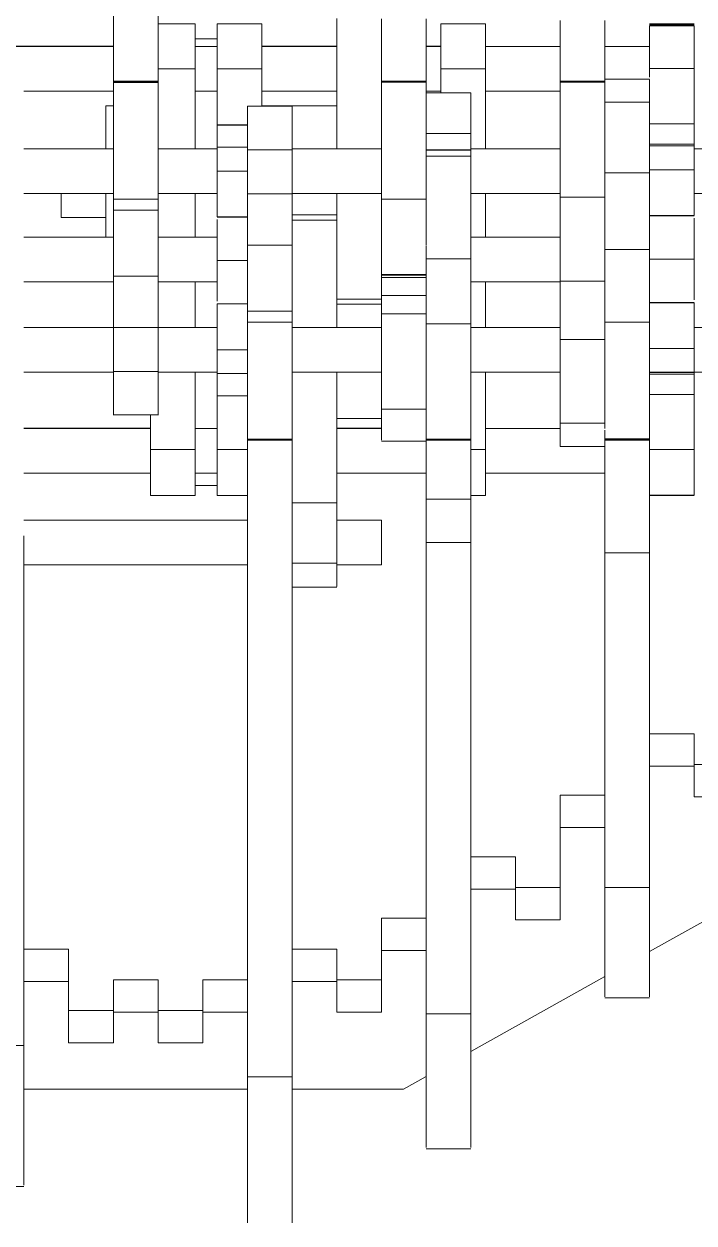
# Model space of a CAD drawing. Header units: inches. Extents: x 0 to 44.3, y 0 to 33.7.
# Drawn here: x 21.585 to 22.523, y 17.587 to 19.264 of the extents above; entities that cross this region are included whole.
import ezdxf

# ---------------------------------------------------------------- set-up
doc = ezdxf.new("R2010")
doc.units = ezdxf.units.IN
doc.header["$MEASUREMENT"] = 0

msp = doc.modelspace()

# ---------------------------------------------------------------- linework, layer by layer
at = {"color": 8, "linetype": 'Continuous', "lineweight": 15}
for p, q in [((21.8244, 19.2641), (21.7726, 19.2641)), ((21.8244, 19.2015), (21.7726, 19.2015)), ((21.8976, 19.0916), (21.8556, 19.0916)), ((21.8976, 19.0582), (21.8556, 19.0582)), ((21.8976, 18.9942), (21.8556, 18.9942)), ((21.8976, 18.9333), (21.8556, 18.9333)), ((21.8976, 18.8724), (21.8556, 18.8724)), ((21.8976, 18.8082), (21.8556, 18.8082)), ((21.8976, 18.7749), (21.8556, 18.7749)), ((21.8976, 18.6689), (21.8556, 18.6689)), ((22.2306, 18.6689), (22.2101, 18.6689))]:
    msp.add_line(p, q, dxfattribs=at)
at = {"color": 7, "linetype": 'Continuous', "lineweight": 15}
for p, q in [((21.9181, 19.2641), (21.8556, 19.2641)), ((22.0226, 19.2716), (22.0226, 19.0895)), ((22.2306, 19.2641), (22.1681, 19.2641)), ((22.5226, 19.2641), (22.4601, 19.2641)), ((22.5226, 19.264), (22.4601, 19.264)), ((22.5226, 19.2639), (22.4601, 19.2639)), ((22.5226, 19.2636), (22.4601, 19.2636)), ((22.5226, 19.263), (22.4601, 19.263)), ((22.5226, 19.2617), (22.4601, 19.2617)), ((21.8556, 19.2435), (21.8244, 19.2435)), ((21.8244, 19.2433), (21.8556, 19.2433)), ((21.7101, 19.2331), (21.5226, 19.2331)), ((21.7101, 19.2328), (21.5226, 19.2328)), ((21.8556, 19.2328), (21.8244, 19.2328)), ((22.0226, 19.2331), (21.9181, 19.2331)), ((22.0226, 19.2328), (21.9181, 19.2328)), ((22.1681, 19.2331), (22.1476, 19.2331)), ((22.1681, 19.2328), (22.1476, 19.2328)), ((22.3351, 19.2328), (22.2306, 19.2328)), ((22.4601, 19.2328), (22.3976, 19.2328)), ((21.8244, 19.2015), (21.8244, 19.0895)), ((21.9181, 19.2015), (21.8556, 19.2015)), ((21.8556, 19.2015), (21.8556, 19.1229)), ((21.9181, 19.2015), (21.9181, 19.149)), ((22.2306, 19.2015), (22.1681, 19.2015)), ((22.1681, 19.2015), (22.1681, 19.1679)), ((22.2306, 19.2015), (22.2306, 19.0895)), ((22.5226, 19.2016), (22.4601, 19.2016)), ((22.4601, 19.2016), (22.4601, 19.1898)), ((22.5226, 19.2016), (22.5226, 19.1244)), ((21.7101, 19.184), (21.7726, 19.184)), ((21.7101, 19.1834), (21.7726, 19.1834)), ((21.7101, 19.1824), (21.7101, 19.1834)), ((21.7101, 19.1824), (21.7726, 19.1824)), ((21.7726, 19.1824), (21.7726, 19.1834)), ((22.0851, 19.184), (22.1476, 19.184)), ((22.0851, 19.1834), (22.1476, 19.1834)), ((22.0851, 19.1825), (22.1476, 19.1825)), ((22.3351, 19.1841), (22.3976, 19.1841)), ((22.3351, 19.1835), (22.3976, 19.1835)), ((22.3351, 19.1826), (22.3976, 19.1826)), ((22.4601, 19.1869), (22.3976, 19.1869)), ((21.5851, 19.1703), (21.7101, 19.1703)), ((21.8244, 19.1703), (21.8556, 19.1703)), ((21.9181, 19.1703), (22.0226, 19.1703)), ((22.1476, 19.1703), (22.1681, 19.1703)), ((22.2101, 19.1679), (22.1476, 19.1679)), ((22.2306, 19.1703), (22.3351, 19.1703)), ((21.7101, 19.1496), (21.6994, 19.1496)), ((21.6994, 19.0895), (21.6994, 19.1496)), ((21.9601, 19.149), (21.8976, 19.149)), ((21.9181, 19.1497), (22.0226, 19.1497)), ((21.9181, 19.1495), (22.0226, 19.1495)), ((22.4601, 19.1547), (22.3976, 19.1547)), ((22.5226, 19.1244), (22.4601, 19.1244)), ((21.8976, 19.1229), (21.8556, 19.1229)), ((21.8976, 19.1227), (21.8556, 19.1227)), ((22.2101, 19.1109), (22.1476, 19.1109)), ((22.5226, 19.0961), (22.4601, 19.0961)), ((22.5226, 19.0935), (22.4601, 19.0935)), ((22.5226, 19.0934), (22.4601, 19.0934)), ((21.7101, 19.0895), (21.5851, 19.0895)), ((21.8556, 19.0895), (21.7726, 19.0895)), ((21.9601, 19.088), (21.8976, 19.088)), ((22.0851, 19.0895), (21.9601, 19.0895)), ((22.2101, 19.0881), (22.1476, 19.0881)), ((22.2101, 19.0874), (22.1476, 19.0874)), ((22.2101, 19.0794), (22.1476, 19.0794)), ((22.3351, 19.0895), (22.2101, 19.0895)), ((22.5851, 19.0895), (22.5226, 19.0895)), ((22.5226, 19.0601), (22.4601, 19.0601)), ((22.4601, 19.0557), (22.3976, 19.0557)), ((21.5851, 19.027), (21.7101, 19.027)), ((21.6369, 18.9934), (21.6369, 19.027)), ((21.6994, 18.9658), (21.6994, 19.027)), ((21.7726, 19.027), (21.8556, 19.027)), ((21.8244, 19.027), (21.8244, 18.9658)), ((21.9601, 19.0263), (21.8976, 19.0263)), ((21.9601, 19.027), (22.0851, 19.027)), ((22.0226, 19.027), (22.0226, 18.9343)), ((22.2101, 19.027), (22.3351, 19.027)), ((22.2306, 19.027), (22.2306, 18.9658)), ((22.5226, 19.027), (22.5851, 19.027)), ((21.7101, 19.0191), (21.7726, 19.0191)), ((21.7101, 19.0035), (21.7101, 19.0191)), ((21.7726, 19.0035), (21.7726, 19.0191)), ((22.0851, 19.0192), (22.1476, 19.0192)), ((22.3351, 19.0219), (22.3976, 19.0219)), ((21.6369, 18.9934), (21.6994, 18.9934)), ((21.7101, 19.0035), (21.7726, 19.0035)), ((21.8976, 18.994), (21.8556, 18.994)), ((22.0226, 18.9971), (21.9601, 18.9971)), ((22.0226, 18.9898), (21.9601, 18.9898)), ((22.5226, 18.996), (22.4601, 18.996)), ((22.5226, 18.9958), (22.4601, 18.9958)), ((21.7101, 18.9658), (21.5851, 18.9658)), ((21.8556, 18.9658), (21.7726, 18.9658)), ((22.3351, 18.9658), (22.2101, 18.9658)), ((21.9601, 18.9547), (21.8976, 18.9547)), ((22.4601, 18.9487), (22.3976, 18.9487)), ((22.4601, 18.9422), (22.4601, 18.935)), ((22.0226, 18.9343), (22.0226, 18.8395)), ((22.2101, 18.9357), (22.1476, 18.9357)), ((22.1476, 18.9357), (22.1476, 18.9159)), ((22.5226, 18.935), (22.4601, 18.935)), ((21.7101, 18.9111), (21.7726, 18.9111)), ((22.0851, 18.9136), (22.1476, 18.9136)), ((22.0851, 18.9128), (22.1476, 18.9128)), ((22.0851, 18.9094), (22.0851, 18.9128)), ((22.0851, 18.9094), (22.1476, 18.9094)), ((22.1476, 18.9094), (22.1476, 18.9128)), ((21.5851, 18.9033), (21.7101, 18.9033)), ((21.7726, 18.9033), (21.8556, 18.9033)), ((21.8244, 18.9033), (21.8244, 18.8395)), ((22.2101, 18.9033), (22.3351, 18.9033)), ((22.2306, 18.9033), (22.2306, 18.8395)), ((22.3351, 18.9042), (22.3976, 18.9042)), ((21.8976, 18.8727), (21.8556, 18.8727)), ((22.0851, 18.8793), (22.0226, 18.8793)), ((22.0226, 18.8721), (22.0851, 18.8721)), ((22.0851, 18.8842), (22.1476, 18.8842)), ((22.5226, 18.8744), (22.4601, 18.8744)), ((22.5226, 18.8742), (22.4601, 18.8742)), ((21.9601, 18.8625), (21.8976, 18.8625)), ((21.8976, 18.8625), (21.8976, 18.8469)), ((21.9601, 18.8625), (21.9601, 18.8469)), ((22.0851, 18.8586), (22.1476, 18.8586)), ((21.7101, 18.8395), (21.5851, 18.8395)), ((21.7101, 18.8395), (21.7726, 18.8395)), ((21.8556, 18.8395), (21.7726, 18.8395)), ((21.9601, 18.8469), (21.8976, 18.8469)), ((22.0851, 18.8395), (21.9601, 18.8395)), ((22.1476, 18.8542), (22.1476, 18.8444)), ((22.2101, 18.8444), (22.1476, 18.8444)), ((22.3351, 18.8395), (22.2101, 18.8395)), ((22.4601, 18.8469), (22.3976, 18.8469)), ((22.5851, 18.8395), (22.5226, 18.8395)), ((22.3351, 18.8227), (22.3976, 18.8227)), ((22.5226, 18.8101), (22.4601, 18.8101)), ((21.5851, 18.777), (21.7101, 18.777)), ((21.7101, 18.7778), (21.7726, 18.7778)), ((21.7726, 18.777), (21.8556, 18.777)), ((21.8244, 18.777), (21.8244, 18.6689)), ((21.9601, 18.777), (22.0851, 18.777)), ((22.0226, 18.777), (22.0226, 18.5941)), ((22.2101, 18.777), (22.3351, 18.777)), ((22.2306, 18.777), (22.2306, 18.6689)), ((22.5226, 18.7768), (22.4601, 18.7768)), ((22.5226, 18.7766), (22.4601, 18.7766)), ((22.5226, 18.774), (22.4601, 18.774)), ((22.5226, 18.777), (22.5851, 18.777)), ((21.8976, 18.744), (21.8556, 18.744)), ((21.8556, 18.744), (21.8556, 18.6689)), ((22.5226, 18.7458), (22.4601, 18.7458)), ((22.5226, 18.7456), (22.4601, 18.7456)), ((22.5226, 18.7456), (22.5226, 18.669)), ((22.0851, 18.7254), (22.1476, 18.7254)), ((21.7101, 18.7172), (21.7726, 18.7172)), ((21.7619, 18.7172), (21.7619, 18.6689)), ((22.0226, 18.712), (22.0851, 18.712)), ((22.3351, 18.7058), (22.3976, 18.7058)), ((22.3976, 18.6981), (22.3976, 18.7058)), ((21.7619, 18.6984), (21.5851, 18.6984)), ((21.7619, 18.6981), (21.5851, 18.6981)), ((21.8556, 18.6981), (21.8244, 18.6981)), ((22.0851, 18.6984), (22.0226, 18.6984)), ((22.0851, 18.6981), (22.0226, 18.6981)), ((22.3351, 18.6981), (22.2306, 18.6981)), ((21.9601, 18.6834), (21.8976, 18.6834)), ((21.8976, 18.6834), (21.8976, 18.6825)), ((21.9601, 18.6825), (21.8976, 18.6825)), ((21.9601, 18.6818), (21.8976, 18.6818)), ((21.9601, 18.6834), (21.9601, 18.6825)), ((22.0851, 18.6806), (22.1476, 18.6806)), ((22.2101, 18.6832), (22.1476, 18.6832)), ((22.2101, 18.6823), (22.1476, 18.6823)), ((22.2101, 18.6817), (22.1476, 18.6817)), ((22.3351, 18.6729), (22.3976, 18.6729)), ((22.4601, 18.6835), (22.3976, 18.6835)), ((22.4601, 18.6825), (22.3976, 18.6825)), ((22.4601, 18.6819), (22.3976, 18.6819)), ((21.8244, 18.6689), (21.7619, 18.6689)), ((22.5226, 18.669), (22.4601, 18.669)), ((22.5226, 18.6356), (22.5226, 18.669)), ((21.5851, 18.6356), (21.7619, 18.6356)), ((21.8244, 18.6356), (21.8556, 18.6356)), ((22.0226, 18.6356), (22.1476, 18.6356)), ((22.2306, 18.6356), (22.3976, 18.6356)), ((21.8244, 18.6044), (21.7619, 18.6044)), ((21.8244, 18.6183), (21.8556, 18.6183)), ((21.8976, 18.6044), (21.8556, 18.6044)), ((22.2306, 18.6044), (22.2101, 18.6044)), ((22.5226, 18.605), (22.4601, 18.605)), ((22.5226, 18.6046), (22.4601, 18.6046)), ((22.5226, 18.6044), (22.4601, 18.6044)), ((22.5226, 18.6044), (22.4601, 18.6044)), ((22.5226, 18.6044), (22.4601, 18.6044)), ((22.5226, 18.6043), (22.4601, 18.6043)), ((22.0226, 18.5941), (21.9601, 18.5941)), ((22.2101, 18.5993), (22.1476, 18.5993)), ((21.8976, 18.5701), (21.5851, 18.5701)), ((22.0851, 18.5701), (22.0226, 18.5701)), ((22.0851, 18.5701), (22.0851, 18.5449)), ((21.5851, 18.5473), (21.5851, 18.5449)), ((22.0851, 18.5449), (22.0851, 18.5076)), ((22.2101, 18.5389), (22.1476, 18.5389)), ((22.2101, 18.5386), (22.1476, 18.5386)), ((22.2101, 18.5386), (22.1476, 18.5386)), ((22.1476, 18.5386), (22.1476, 18.5386)), ((22.2101, 18.5386), (22.2101, 18.5386)), ((22.4601, 18.5244), (22.3976, 18.5244)), ((21.5851, 18.5076), (21.8976, 18.5076)), ((22.0226, 18.5096), (21.9601, 18.5096)), ((22.0226, 18.5076), (22.0851, 18.5076)), ((21.9601, 18.4764), (22.0226, 18.4764)), ((22.4601, 18.2712), (22.5226, 18.2712)), ((22.5226, 18.2712), (22.5226, 18.2259)), ((22.4601, 18.2259), (22.5226, 18.2259)), ((22.5226, 18.2282), (22.5851, 18.2282)), ((22.5226, 18.2259), (22.5226, 18.1828)), ((22.3351, 18.1851), (22.3351, 18.1398)), ((22.3351, 18.1851), (22.3976, 18.1851)), ((22.5226, 18.1828), (22.5851, 18.1828)), ((22.3351, 18.0107), (22.3351, 18.1398)), ((22.3351, 18.1398), (22.3976, 18.1398)), ((22.2101, 18.099), (22.2726, 18.099)), ((22.2726, 18.099), (22.2726, 18.0537)), ((22.2101, 18.0537), (22.2726, 18.0537)), ((22.2726, 18.056), (22.3351, 18.056)), ((22.2726, 18.0537), (22.2726, 18.0107)), ((22.4601, 18.0558), (22.3976, 18.0558)), ((22.6163, 18.0537), (22.4601, 17.9663)), ((22.0851, 18.013), (22.0851, 17.9677)), ((22.0851, 18.013), (22.1476, 18.013)), ((22.2726, 18.0107), (22.3351, 18.0107)), ((21.5851, 17.9699), (21.6476, 17.9699)), ((21.6476, 17.9699), (21.6476, 17.9246)), ((21.9601, 17.9699), (22.0226, 17.9699)), ((22.0226, 17.9699), (22.0226, 17.9246)), ((22.0851, 17.8816), (22.0851, 17.9677)), ((22.0851, 17.9677), (22.1476, 17.9677)), ((21.5851, 17.9246), (21.6476, 17.9246)), ((21.6476, 17.9246), (21.6476, 17.8385)), ((21.7101, 17.9269), (21.7101, 17.8816)), ((21.7101, 17.9269), (21.7726, 17.9269)), ((21.7726, 17.9269), (21.7726, 17.8816)), ((21.8351, 17.9269), (21.8351, 17.8816)), ((21.8351, 17.9269), (21.8976, 17.9269)), ((21.9601, 17.9246), (22.0226, 17.9246)), ((22.0226, 17.9269), (22.0851, 17.9269)), ((22.0226, 17.9246), (22.0226, 17.8816)), ((22.3976, 17.9313), (22.2101, 17.8264)), ((22.3976, 17.9015), (22.4601, 17.9015)), ((21.6476, 17.8839), (21.7101, 17.8839)), ((21.7726, 17.8839), (21.8351, 17.8839)), ((21.7101, 17.8385), (21.7101, 17.8816)), ((21.7101, 17.8816), (21.7726, 17.8816)), ((21.7726, 17.8816), (21.7726, 17.8385)), ((21.8351, 17.8385), (21.8351, 17.8816)), ((21.8351, 17.8816), (21.8976, 17.8816)), ((22.0226, 17.8816), (22.0851, 17.8816)), ((22.2101, 17.8791), (22.1476, 17.8791)), ((21.5851, 17.8349), (21.5226, 17.8349)), ((21.6476, 17.8385), (21.7101, 17.8385)), ((21.7726, 17.8385), (21.8351, 17.8385)), ((21.9601, 17.7913), (21.8976, 17.7913)), ((22.1476, 17.7915), (22.1163, 17.774)), ((21.8976, 17.774), (21.5851, 17.774)), ((22.1163, 17.774), (21.9601, 17.774)), ((22.1476, 17.6905), (22.2101, 17.6905)), ((21.5226, 17.6377), (21.5851, 17.6377))]:
    msp.add_line(p, q, dxfattribs=at)
for points, knots in [([(21.7101, 19.184), (21.7101, 19.2252), (21.7101, 19.307), (21.7101, 19.4396), (21.7101, 19.5736), (21.7101, 19.6971), (21.7101, 19.8074), (21.7101, 19.9041), (21.7101, 19.9955), (21.7101, 20.0483), (21.7101, 20.075)], [0, 0, 0, 0, 0.140075, 0.278484, 0.416231, 0.55411, 0.663133, 0.773279, 0.885254, 1, 1, 1, 1]), ([(21.7726, 19.184), (21.7726, 19.2252), (21.7726, 19.307), (21.7726, 19.4396), (21.7726, 19.5736), (21.7726, 19.6971), (21.7726, 19.8074), (21.7726, 19.9041), (21.7726, 19.9955), (21.7726, 20.0483), (21.7726, 20.075)], [0, 0, 0, 0, 0.140075, 0.278484, 0.416231, 0.55411, 0.663133, 0.773279, 0.885254, 1, 1, 1, 1]), ([(21.8244, 19.2641), (21.8244, 19.2629), (21.8244, 19.2604), (21.8244, 19.2438), (21.8244, 19.2234), (21.8244, 19.2089), (21.8244, 19.2015)], [0, 0, 0, 0, 0.2836731, 0.5592597, 0.7763646, 1, 1, 1, 1]), ([(21.8556, 19.2641), (21.8556, 19.2629), (21.8556, 19.2604), (21.8556, 19.2438), (21.8556, 19.2234), (21.8556, 19.2089), (21.8556, 19.2015)], [0, 0, 0, 0, 0.2836601, 0.5592834, 0.7763962, 1, 1, 1, 1]), ([(21.9181, 19.2641), (21.9181, 19.2629), (21.9181, 19.2604), (21.9181, 19.2438), (21.9181, 19.2234), (21.9181, 19.2089), (21.9181, 19.2015)], [0, 0, 0, 0, 0.2836601, 0.5592834, 0.7763962, 1, 1, 1, 1]), ([(22.0851, 19.184), (22.0851, 19.1999), (22.0851, 19.2283), (22.0851, 19.2581), (22.0851, 19.2712)], [0, 0, 0, 0, 0.558643, 1, 1, 1, 1]), ([(22.1476, 19.184), (22.1476, 19.1999), (22.1476, 19.2283), (22.1476, 19.2581), (22.1476, 19.2712)], [0, 0, 0, 0, 0.558643, 1, 1, 1, 1]), ([(22.1681, 19.2641), (22.1681, 19.2629), (22.1681, 19.2604), (22.1681, 19.2438), (22.1681, 19.2234), (22.1681, 19.2089), (22.1681, 19.2015)], [0, 0, 0, 0, 0.2836731, 0.5592597, 0.7763646, 1, 1, 1, 1]), ([(22.2306, 19.2641), (22.2306, 19.2629), (22.2306, 19.2604), (22.2306, 19.2438), (22.2306, 19.2234), (22.2306, 19.2089), (22.2306, 19.2015)], [0, 0, 0, 0, 0.2836731, 0.5592597, 0.7763646, 1, 1, 1, 1]), ([(22.3351, 19.1841), (22.3351, 19.1985), (22.3351, 19.2261), (22.3351, 19.2551), (22.3351, 19.269)], [0, 0, 0, 0, 0.522663, 1, 1, 1, 1]), ([(22.3976, 19.1841), (22.3976, 19.1985), (22.3976, 19.2261), (22.3976, 19.2551), (22.3976, 19.269)], [0, 0, 0, 0, 0.522663, 1, 1, 1, 1]), ([(22.4601, 19.2617), (22.4601, 19.2589), (22.4601, 19.2534), (22.4601, 19.2376), (22.4601, 19.2199), (22.4601, 19.2078), (22.4601, 19.2016)], [0, 0, 0, 0, 0.279528, 0.55585, 0.7747, 1, 1, 1, 1]), ([(22.5226, 19.2617), (22.5226, 19.2589), (22.5226, 19.2534), (22.5226, 19.2376), (22.5226, 19.2199), (22.5226, 19.2078), (22.5226, 19.2016)], [0, 0, 0, 0, 0.279528, 0.55585, 0.7747, 1, 1, 1, 1]), ([(21.7101, 19.1834), (21.7101, 19.1835), (21.7101, 19.1837), (21.7101, 19.1839), (21.7101, 19.184)], [0, 0, 0, 0, 0.605358, 1, 1, 1, 1]), ([(21.7101, 19.0191), (21.7101, 19.044), (21.7101, 19.0863), (21.7101, 19.1376), (21.7101, 19.1674), (21.7101, 19.1794), (21.7101, 19.1824)], [0, 0, 0, 0, 0.455189, 0.774069, 0.941971, 1, 1, 1, 1]), ([(21.7726, 19.1834), (21.7726, 19.1835), (21.7726, 19.1837), (21.7726, 19.1839), (21.7726, 19.184)], [0, 0, 0, 0, 0.605358, 1, 1, 1, 1]), ([(21.7726, 19.0191), (21.7726, 19.044), (21.7726, 19.0863), (21.7726, 19.1376), (21.7726, 19.1674), (21.7726, 19.1794), (21.7726, 19.1824)], [0, 0, 0, 0, 0.455189, 0.774069, 0.941971, 1, 1, 1, 1]), ([(22.0851, 19.1834), (22.0851, 19.1835), (22.0851, 19.1837), (22.0851, 19.1839), (22.0851, 19.184)], [0, 0, 0, 0, 0.605176, 1, 1, 1, 1]), ([(22.0851, 19.1825), (22.0851, 19.1826), (22.0851, 19.183), (22.0851, 19.1833), (22.0851, 19.1834)], [0, 0, 0, 0, 0.560071, 1, 1, 1, 1]), ([(22.0851, 19.0192), (22.0851, 19.044), (22.0851, 19.0864), (22.0851, 19.1376), (22.0851, 19.1674), (22.0851, 19.1794), (22.0851, 19.1825)], [0, 0, 0, 0, 0.455189, 0.774069, 0.941971, 1, 1, 1, 1]), ([(22.1476, 19.1834), (22.1476, 19.1835), (22.1476, 19.1837), (22.1476, 19.1839), (22.1476, 19.184)], [0, 0, 0, 0, 0.605176, 1, 1, 1, 1]), ([(22.1476, 19.1825), (22.1476, 19.1826), (22.1476, 19.183), (22.1476, 19.1833), (22.1476, 19.1834)], [0, 0, 0, 0, 0.560071, 1, 1, 1, 1]), ([(22.1476, 19.1131), (22.1476, 19.124), (22.1476, 19.1441), (22.1476, 19.1674), (22.1476, 19.1794), (22.1476, 19.1825)], [0, 0, 0, 0, 0.4703512, 0.8639635, 1, 1, 1, 1]), ([(22.3351, 19.1835), (22.3351, 19.1836), (22.3351, 19.1839), (22.3351, 19.1841), (22.3351, 19.1841)], [0, 0, 0, 0, 0.60552, 1, 1, 1, 1]), ([(22.3351, 19.1826), (22.3351, 19.1828), (22.3351, 19.1831), (22.3351, 19.1834), (22.3351, 19.1835)], [0, 0, 0, 0, 0.5599691, 1, 1, 1, 1]), ([(22.3351, 19.0219), (22.3351, 19.029), (22.3351, 19.048), (22.3351, 19.0805), (22.3351, 19.1142), (22.3351, 19.143), (22.3351, 19.1624), (22.3351, 19.1753), (22.3351, 19.181), (22.3351, 19.1826)], [0, 0, 0, 0, 0.132288, 0.352555, 0.60447, 0.760714, 0.890024, 0.968703, 1, 1, 1, 1]), ([(22.3976, 19.1835), (22.3976, 19.1836), (22.3976, 19.1839), (22.3976, 19.1841), (22.3976, 19.1841)], [0, 0, 0, 0, 0.60552, 1, 1, 1, 1]), ([(22.3976, 19.1826), (22.3976, 19.1828), (22.3976, 19.1831), (22.3976, 19.1834), (22.3976, 19.1835)], [0, 0, 0, 0, 0.559969, 1, 1, 1, 1]), ([(22.3976, 19.1597), (22.3976, 19.1615), (22.3976, 19.1675), (22.3976, 19.1753), (22.3976, 19.181), (22.3976, 19.1826)], [0, 0, 0, 0, 0.235932, 0.782562, 1, 1, 1, 1]), ([(22.3976, 19.1793), (22.3976, 19.1787), (22.3976, 19.1752), (22.3976, 19.164), (22.3976, 19.1547)], [0, 0, 0, 0, 0.168902, 1, 1, 1, 1]), ([(22.4601, 19.1854), (22.4601, 19.1859), (22.4601, 19.1886), (22.4601, 19.1788), (22.4601, 19.1628), (22.4601, 19.1547)], [0, 0, 0, 0, 0.090913, 0.535765, 1, 1, 1, 1]), ([(22.1476, 19.1678), (22.1476, 19.1668), (22.1476, 19.1647), (22.1476, 19.1457), (22.1476, 19.1226), (22.1476, 19.1109)], [0, 0, 0, 0, 0.284143, 0.634333, 1, 1, 1, 1]), ([(22.2101, 19.1678), (22.2101, 19.1668), (22.2101, 19.1647), (22.2101, 19.1457), (22.2101, 19.1226), (22.2101, 19.1109)], [0, 0, 0, 0, 0.284143, 0.634333, 1, 1, 1, 1]), ([(21.8976, 19.1485), (21.8976, 19.1487), (21.8976, 19.1504), (21.8976, 19.1429), (21.8976, 19.1243), (21.8976, 19.1003), (21.8976, 19.088)], [0, 0, 0, 0, 0.025923, 0.307462, 0.645826, 1, 1, 1, 1]), ([(21.9601, 19.1485), (21.9601, 19.1487), (21.9601, 19.1504), (21.9601, 19.1429), (21.9601, 19.1243), (21.9601, 19.1003), (21.9601, 19.088)], [0, 0, 0, 0, 0.025923, 0.307462, 0.645826, 1, 1, 1, 1]), ([(22.3976, 19.1547), (22.3976, 19.147), (22.3976, 19.1319), (22.3976, 19.0985), (22.3976, 19.0718), (22.3976, 19.0557)], [0, 0, 0, 0, 0.291098, 0.57156, 1, 1, 1, 1]), ([(22.4601, 19.1547), (22.4601, 19.147), (22.4601, 19.1319), (22.4601, 19.0985), (22.4601, 19.0718), (22.4601, 19.0557)], [0, 0, 0, 0, 0.291098, 0.57156, 1, 1, 1, 1]), ([(22.5226, 19.1244), (22.5226, 19.1239), (22.5226, 19.1229), (22.5226, 19.1143), (22.5226, 19.1029), (22.5226, 19.0961)], [0, 0, 0, 0, 0.2892863, 0.5687746, 1, 1, 1, 1]), ([(21.8556, 19.1227), (21.8556, 19.1221), (21.8556, 19.121), (21.8556, 19.1114), (21.8556, 19.0991), (21.8556, 19.0916)], [0, 0, 0, 0, 0.289287, 0.568551, 1, 1, 1, 1]), ([(22.1476, 19.1109), (22.1476, 19.1068), (22.1476, 19.0995), (22.1476, 19.0916), (22.1476, 19.0881)], [0, 0, 0, 0, 0.564675, 1, 1, 1, 1]), ([(22.2101, 19.1109), (22.2101, 19.1068), (22.2101, 19.0995), (22.2101, 19.0916), (22.2101, 19.0881)], [0, 0, 0, 0, 0.564675, 1, 1, 1, 1]), ([(21.8556, 19.0916), (21.8556, 19.0858), (21.8556, 19.0753), (21.8556, 19.0635), (21.8556, 19.0582)], [0, 0, 0, 0, 0.5507601, 1, 1, 1, 1]), ([(22.5226, 19.0961), (22.5226, 19.0956), (22.5226, 19.0948), (22.5226, 19.0939), (22.5226, 19.0935)], [0, 0, 0, 0, 0.552649, 1, 1, 1, 1]), ([(22.5226, 19.0935), (22.5226, 19.0935), (22.5226, 19.0935), (22.5226, 19.0934), (22.5226, 19.0934), (22.5226, 19.0934), (22.5226, 19.0934), (22.5226, 19.0934), (22.5226, 19.0934)], [0, 0, 0, 0, 0.207301, 0.382855, 0.554847, 0.69038, 0.832281, 1, 1, 1, 1]), ([(22.5226, 19.0934), (22.5226, 19.0876), (22.5226, 19.0771), (22.5226, 19.0654), (22.5226, 19.0601)], [0, 0, 0, 0, 0.551178, 1, 1, 1, 1]), ([(21.8976, 19.088), (21.8976, 19.077), (21.8976, 19.0577), (21.8976, 19.0357), (21.8976, 19.0263)], [0, 0, 0, 0, 0.569012, 1, 1, 1, 1]), ([(21.9601, 19.088), (21.9601, 19.077), (21.9601, 19.0577), (21.9601, 19.0357), (21.9601, 19.0263)], [0, 0, 0, 0, 0.569012, 1, 1, 1, 1]), ([(22.1476, 19.0881), (22.1476, 19.088), (22.1476, 19.0878), (22.1476, 19.0875), (22.1476, 19.0874)], [0, 0, 0, 0, 0.561335, 1, 1, 1, 1]), ([(22.1476, 19.0874), (22.1476, 19.0859), (22.1476, 19.0833), (22.1476, 19.0806), (22.1476, 19.0794)], [0, 0, 0, 0, 0.561162, 1, 1, 1, 1]), ([(22.1476, 19.0794), (22.1476, 19.0689), (22.1476, 19.0487), (22.1476, 19.0188), (22.1476, 18.9915), (22.1476, 18.9715), (22.1476, 18.9578), (22.1476, 18.9545)], [0, 0, 0, 0, 0.22993, 0.443733, 0.662181, 0.919094, 1, 1, 1, 1]), ([(22.2101, 19.0881), (22.2101, 19.088), (22.2101, 19.0878), (22.2101, 19.0875), (22.2101, 19.0874)], [0, 0, 0, 0, 0.561335, 1, 1, 1, 1]), ([(22.2101, 19.0874), (22.2101, 19.0859), (22.2101, 19.0833), (22.2101, 19.0806), (22.2101, 19.0794)], [0, 0, 0, 0, 0.561162, 1, 1, 1, 1]), ([(22.2101, 19.0794), (22.2101, 19.0689), (22.2101, 19.0487), (22.2101, 19.0188), (22.2101, 18.9916), (22.2101, 18.9656), (22.2101, 18.9454), (22.2101, 18.9357)], [0, 0, 0, 0, 0.199044, 0.384126, 0.57323, 0.795633, 1, 1, 1, 1]), ([(21.8556, 19.0582), (21.8556, 19.0491), (21.8556, 19.0311), (21.8556, 19.0107), (21.8556, 18.9978), (21.8556, 18.9954), (21.8556, 18.9942)], [0, 0, 0, 0, 0.284615, 0.559513, 0.776534, 1, 1, 1, 1]), ([(22.5226, 19.0601), (22.5226, 19.051), (22.5226, 19.033), (22.5226, 19.0126), (22.5226, 18.9996), (22.5226, 18.9972), (22.5226, 18.996)], [0, 0, 0, 0, 0.284618, 0.559516, 0.776534, 1, 1, 1, 1]), ([(22.3976, 19.0557), (22.3976, 19.0329), (22.3976, 18.9947), (22.3976, 18.9619), (22.3976, 18.9487)], [0, 0, 0, 0, 0.596509, 1, 1, 1, 1]), ([(22.4601, 19.0557), (22.4601, 19.0329), (22.4601, 18.9947), (22.4601, 18.9619), (22.4601, 18.9487)], [0, 0, 0, 0, 0.596509, 1, 1, 1, 1]), ([(21.8976, 19.0263), (21.8976, 19.0114), (21.8976, 18.986), (21.8976, 18.9639), (21.8976, 18.9547)], [0, 0, 0, 0, 0.586342, 1, 1, 1, 1]), ([(21.9601, 19.0263), (21.9601, 19.0114), (21.9601, 18.986), (21.9601, 18.9639), (21.9601, 18.9547)], [0, 0, 0, 0, 0.5863418, 1, 1, 1, 1]), ([(22.0851, 18.9136), (22.0851, 18.9245), (22.0851, 18.9434), (22.0851, 18.9688), (22.0851, 18.9885), (22.0851, 19.0048), (22.0851, 19.0147), (22.0851, 19.0192)], [0, 0, 0, 0, 0.3400975, 0.58259, 0.7512468, 0.8892014, 1, 1, 1, 1]), ([(22.3351, 18.9042), (22.3351, 18.9208), (22.3351, 18.9482), (22.3351, 18.9809), (22.3351, 19.0008), (22.3351, 19.0121), (22.3351, 19.0189), (22.3351, 19.0219)], [0, 0, 0, 0, 0.446561, 0.74007, 0.846937, 0.930716, 1, 1, 1, 1]), ([(22.3976, 18.9042), (22.3976, 18.9208), (22.3976, 18.9482), (22.3976, 18.9809), (22.3976, 19.0008), (22.3976, 19.0121), (22.3976, 19.0189), (22.3976, 19.0219)], [0, 0, 0, 0, 0.446561, 0.74007, 0.846937, 0.930716, 1, 1, 1, 1]), ([(21.7101, 18.9111), (21.7101, 18.9219), (21.7101, 18.9402), (21.7101, 18.9629), (21.7101, 18.9785), (21.7101, 18.9913), (21.7101, 18.9996), (21.7101, 19.0035)], [0, 0, 0, 0, 0.364685, 0.613203, 0.77476, 0.895531, 1, 1, 1, 1]), ([(21.7726, 18.9111), (21.7726, 18.9219), (21.7726, 18.9402), (21.7726, 18.9629), (21.7726, 18.9785), (21.7726, 18.9913), (21.7726, 18.9996), (21.7726, 19.0035)], [0, 0, 0, 0, 0.364685, 0.613203, 0.77476, 0.895531, 1, 1, 1, 1]), ([(21.8556, 18.9904), (21.8556, 18.9895), (21.8556, 18.9866), (21.8556, 18.9728), (21.8556, 18.9537), (21.8556, 18.9402), (21.8556, 18.9333)], [0, 0, 0, 0, 0.156809, 0.479031, 0.734779, 1, 1, 1, 1]), ([(22.5226, 18.9922), (22.5226, 18.9912), (22.5226, 18.9884), (22.5226, 18.9745), (22.5226, 18.9554), (22.5226, 18.9419), (22.5226, 18.935)], [0, 0, 0, 0, 0.157942, 0.479734, 0.735138, 1, 1, 1, 1]), ([(21.8976, 18.9547), (21.8976, 18.9439), (21.8976, 18.9257), (21.8976, 18.903), (21.8976, 18.8874), (21.8976, 18.8747), (21.8976, 18.8664), (21.8976, 18.8625)], [0, 0, 0, 0, 0.364685, 0.613203, 0.77476, 0.895531, 1, 1, 1, 1]), ([(21.9601, 18.9547), (21.9601, 18.9439), (21.9601, 18.9257), (21.9601, 18.903), (21.9601, 18.8874), (21.9601, 18.8747), (21.9601, 18.8664), (21.9601, 18.8625)], [0, 0, 0, 0, 0.364685, 0.613203, 0.77476, 0.895531, 1, 1, 1, 1]), ([(22.1476, 18.9136), (22.1476, 18.9244), (22.1476, 18.9375), (22.1476, 18.9514), (22.1476, 18.9537)], [0, 0, 0, 0, 0.8346721, 1, 1, 1, 1]), ([(22.3976, 18.9487), (22.3976, 18.9381), (22.3976, 18.9259), (22.3976, 18.9125), (22.3976, 18.9107)], [0, 0, 0, 0, 0.865455, 1, 1, 1, 1]), ([(22.4601, 18.9487), (22.4601, 18.938), (22.4601, 18.9198), (22.4601, 18.8951), (22.4601, 18.8762), (22.4601, 18.8605), (22.4601, 18.8512), (22.4601, 18.8469)], [0, 0, 0, 0, 0.349452, 0.590946, 0.754156, 0.887567, 1, 1, 1, 1]), ([(21.8556, 18.9333), (21.8556, 18.9246), (21.8556, 18.9075), (21.8556, 18.8886), (21.8556, 18.8783), (21.8556, 18.8766), (21.8556, 18.8763)], [0, 0, 0, 0, 0.3443888, 0.6770388, 0.9396143, 1, 1, 1, 1]), ([(22.2101, 18.9357), (22.2101, 18.9248), (22.2101, 18.9069), (22.2101, 18.8839), (22.2101, 18.8678), (22.2101, 18.8556), (22.2101, 18.8481), (22.2101, 18.8444)], [0, 0, 0, 0, 0.368246, 0.605548, 0.755503, 0.878805, 1, 1, 1, 1]), ([(22.5226, 18.935), (22.5226, 18.9263), (22.5226, 18.9092), (22.5226, 18.8903), (22.5226, 18.8801), (22.5226, 18.8783), (22.5226, 18.878)], [0, 0, 0, 0, 0.3450575, 0.6783489, 0.9414309, 1, 1, 1, 1]), ([(21.7101, 18.8395), (21.7101, 18.8544), (21.7101, 18.8798), (21.7101, 18.9019), (21.7101, 18.9111)], [0, 0, 0, 0, 0.586342, 1, 1, 1, 1]), ([(21.7726, 18.8395), (21.7726, 18.8544), (21.7726, 18.8798), (21.7726, 18.9019), (21.7726, 18.9111)], [0, 0, 0, 0, 0.586342, 1, 1, 1, 1]), ([(22.0851, 18.9128), (22.0851, 18.913), (22.0851, 18.9132), (22.0851, 18.9135), (22.0851, 18.9136)], [0, 0, 0, 0, 0.562208, 1, 1, 1, 1]), ([(22.0851, 18.8842), (22.0851, 18.8892), (22.0851, 18.8983), (22.0851, 18.906), (22.0851, 18.9094)], [0, 0, 0, 0, 0.554595, 1, 1, 1, 1]), ([(22.1476, 18.9128), (22.1476, 18.913), (22.1476, 18.9132), (22.1476, 18.9135), (22.1476, 18.9136)], [0, 0, 0, 0, 0.562208, 1, 1, 1, 1]), ([(22.1476, 18.8842), (22.1476, 18.8892), (22.1476, 18.8983), (22.1476, 18.906), (22.1476, 18.9094)], [0, 0, 0, 0, 0.554595, 1, 1, 1, 1]), ([(22.3351, 18.8227), (22.3351, 18.8397), (22.3351, 18.868), (22.3351, 18.8939), (22.3351, 18.9042)], [0, 0, 0, 0, 0.600893, 1, 1, 1, 1]), ([(22.3976, 18.8227), (22.3976, 18.8397), (22.3976, 18.868), (22.3976, 18.8939), (22.3976, 18.9042)], [0, 0, 0, 0, 0.600893, 1, 1, 1, 1]), ([(21.8556, 18.8724), (21.8556, 18.8707), (21.8556, 18.8671), (21.8556, 18.85), (21.8556, 18.8297), (21.8556, 18.8155), (21.8556, 18.8082)], [0, 0, 0, 0, 0.282, 0.556393, 0.774159, 1, 1, 1, 1]), ([(22.0851, 18.8586), (22.0851, 18.8635), (22.0851, 18.8722), (22.0851, 18.8806), (22.0851, 18.8842)], [0, 0, 0, 0, 0.569886, 1, 1, 1, 1]), ([(22.1476, 18.8586), (22.1476, 18.8635), (22.1476, 18.8722), (22.1476, 18.8806), (22.1476, 18.8842)], [0, 0, 0, 0, 0.569886, 1, 1, 1, 1]), ([(22.5226, 18.8742), (22.5226, 18.8725), (22.5226, 18.869), (22.5226, 18.8519), (22.5226, 18.8316), (22.5226, 18.8174), (22.5226, 18.8101)], [0, 0, 0, 0, 0.282004, 0.556397, 0.774162, 1, 1, 1, 1]), ([(22.0851, 18.7254), (22.0851, 18.7365), (22.0851, 18.7583), (22.0851, 18.795), (22.0851, 18.829), (22.0851, 18.8487), (22.0851, 18.8586)], [0, 0, 0, 0, 0.290946, 0.570043, 0.785564, 1, 1, 1, 1]), ([(22.1476, 18.7254), (22.1476, 18.7365), (22.1476, 18.7583), (22.1476, 18.795), (22.1476, 18.829), (22.1476, 18.8487), (22.1476, 18.8586)], [0, 0, 0, 0, 0.290946, 0.570043, 0.785564, 1, 1, 1, 1]), ([(21.7101, 18.7778), (21.7101, 18.7888), (21.7101, 18.8081), (21.7101, 18.83), (21.7101, 18.8395)], [0, 0, 0, 0, 0.569012, 1, 1, 1, 1]), ([(21.7726, 18.7778), (21.7726, 18.7888), (21.7726, 18.8081), (21.7726, 18.83), (21.7726, 18.8395)], [0, 0, 0, 0, 0.5690124, 1, 1, 1, 1]), ([(21.8976, 18.8469), (21.8976, 18.822), (21.8976, 18.7796), (21.8976, 18.7283), (21.8976, 18.6985), (21.8976, 18.6865), (21.8976, 18.6834)], [0, 0, 0, 0, 0.455189, 0.774069, 0.941971, 1, 1, 1, 1]), ([(21.9601, 18.8469), (21.9601, 18.822), (21.9601, 18.7796), (21.9601, 18.7283), (21.9601, 18.6985), (21.9601, 18.6865), (21.9601, 18.6834)], [0, 0, 0, 0, 0.4551887, 0.7740694, 0.9419714, 1, 1, 1, 1]), ([(22.2101, 18.8444), (22.2101, 18.8375), (22.2101, 18.8187), (22.2101, 18.7862), (22.2101, 18.7523), (22.2101, 18.7233), (22.2101, 18.7036), (22.2101, 18.6907), (22.2101, 18.6849), (22.2101, 18.6832)], [0, 0, 0, 0, 0.129071, 0.348695, 0.601561, 0.758829, 0.889148, 0.968478, 1, 1, 1, 1]), ([(22.4601, 18.8469), (22.4601, 18.822), (22.4601, 18.7797), (22.4601, 18.7284), (22.4601, 18.6986), (22.4601, 18.6866), (22.4601, 18.6835)], [0, 0, 0, 0, 0.45519, 0.774071, 0.941972, 1, 1, 1, 1]), ([(22.3351, 18.7058), (22.3351, 18.7148), (22.3351, 18.7326), (22.3351, 18.7727), (22.3351, 18.8039), (22.3351, 18.8227)], [0, 0, 0, 0, 0.291618, 0.571781, 1, 1, 1, 1]), ([(22.3976, 18.7058), (22.3976, 18.7148), (22.3976, 18.7326), (22.3976, 18.7727), (22.3976, 18.8039), (22.3976, 18.8227)], [0, 0, 0, 0, 0.291618, 0.571781, 1, 1, 1, 1]), ([(21.8556, 18.8082), (21.8556, 18.8015), (21.8556, 18.7898), (21.8556, 18.7794), (21.8556, 18.7749)], [0, 0, 0, 0, 0.5673431, 1, 1, 1, 1]), ([(22.5226, 18.8101), (22.5226, 18.8034), (22.5226, 18.7917), (22.5226, 18.7813), (22.5226, 18.7768)], [0, 0, 0, 0, 0.567344, 1, 1, 1, 1]), ([(21.7101, 18.7176), (21.7101, 18.7174), (21.7101, 18.7156), (21.7101, 18.7231), (21.7101, 18.7416), (21.7101, 18.7656), (21.7101, 18.7778)], [0, 0, 0, 0, 0.023396, 0.305665, 0.644907, 1, 1, 1, 1]), ([(21.7726, 18.7176), (21.7726, 18.7174), (21.7726, 18.7156), (21.7726, 18.7231), (21.7726, 18.7416), (21.7726, 18.7656), (21.7726, 18.7778)], [0, 0, 0, 0, 0.023396, 0.305665, 0.644907, 1, 1, 1, 1]), ([(21.8556, 18.7749), (21.8556, 18.77), (21.8556, 18.7602), (21.8556, 18.7474), (21.8556, 18.7453), (21.8556, 18.744)], [0, 0, 0, 0, 0.275882, 0.552665, 1, 1, 1, 1]), ([(22.5226, 18.7768), (22.5226, 18.7767), (22.5226, 18.7767), (22.5226, 18.7766), (22.5226, 18.7766)], [0, 0, 0, 0, 0.555441, 1, 1, 1, 1]), ([(22.5226, 18.7766), (22.5226, 18.7761), (22.5226, 18.7752), (22.5226, 18.7744), (22.5226, 18.774)], [0, 0, 0, 0, 0.566749, 1, 1, 1, 1]), ([(22.5226, 18.774), (22.5226, 18.7695), (22.5226, 18.7606), (22.5226, 18.7489), (22.5226, 18.747), (22.5226, 18.7458)], [0, 0, 0, 0, 0.27516, 0.55204, 1, 1, 1, 1]), ([(22.0851, 18.6818), (22.0851, 18.6817), (22.0851, 18.6817), (22.0851, 18.6953), (22.0851, 18.7152), (22.0851, 18.7254)], [0, 0, 0, 0, 0.2095928, 0.5962718, 1, 1, 1, 1]), ([(22.1476, 18.6856), (22.1476, 18.6887), (22.1476, 18.696), (22.1476, 18.7148), (22.1476, 18.7254)], [0, 0, 0, 0, 0.435413, 1, 1, 1, 1]), ([(22.1476, 18.7218), (22.1476, 18.7148), (22.1476, 18.7036), (22.1476, 18.6907), (22.1476, 18.6849), (22.1476, 18.6832)], [0, 0, 0, 0, 0.540266, 0.869269, 1, 1, 1, 1]), ([(22.3351, 18.6735), (22.3351, 18.6733), (22.3351, 18.6715), (22.3351, 18.6801), (22.3351, 18.6971), (22.3351, 18.7058)], [0, 0, 0, 0, 0.05851, 0.519116, 1, 1, 1, 1]), ([(22.3976, 18.6956), (22.3976, 18.6946), (22.3976, 18.6905), (22.3976, 18.6866), (22.3976, 18.6835)], [0, 0, 0, 0, 0.229787, 1, 1, 1, 1]), ([(21.8976, 18.6825), (21.8976, 18.6823), (21.8976, 18.6821), (21.8976, 18.6819), (21.8976, 18.6818)], [0, 0, 0, 0, 0.605358, 1, 1, 1, 1]), ([(21.8976, 18.6819), (21.8976, 18.6406), (21.8976, 18.5587), (21.8976, 18.426), (21.8976, 18.292), (21.8976, 18.1686), (21.8976, 18.0583), (21.8976, 17.9618), (21.8976, 17.8706), (21.8976, 17.8179), (21.8976, 17.7913)], [0, 0, 0, 0, 0.140075, 0.278484, 0.416231, 0.55411, 0.663133, 0.773279, 0.885254, 1, 1, 1, 1]), ([(21.9601, 18.6825), (21.9601, 18.6823), (21.9601, 18.6821), (21.9601, 18.6819), (21.9601, 18.6818)], [0, 0, 0, 0, 0.605358, 1, 1, 1, 1]), ([(21.9601, 18.6819), (21.9601, 18.6406), (21.9601, 18.5587), (21.9601, 18.426), (21.9601, 18.292), (21.9601, 18.1686), (21.9601, 18.0583), (21.9601, 17.9618), (21.9601, 17.8706), (21.9601, 17.8179), (21.9601, 17.7913)], [0, 0, 0, 0, 0.140075, 0.278484, 0.416231, 0.55411, 0.663133, 0.773279, 0.885254, 1, 1, 1, 1]), ([(22.1476, 18.6832), (22.1476, 18.6831), (22.1476, 18.6828), (22.1476, 18.6824), (22.1476, 18.6823)], [0, 0, 0, 0, 0.560484, 1, 1, 1, 1]), ([(22.1476, 18.6823), (22.1476, 18.6822), (22.1476, 18.682), (22.1476, 18.6818), (22.1476, 18.6817)], [0, 0, 0, 0, 0.605291, 1, 1, 1, 1]), ([(22.1476, 18.6817), (22.1476, 18.667), (22.1476, 18.6402), (22.1476, 18.612), (22.1476, 18.5993)], [0, 0, 0, 0, 0.548913, 1, 1, 1, 1]), ([(22.2101, 18.6832), (22.2101, 18.6831), (22.2101, 18.6828), (22.2101, 18.6824), (22.2101, 18.6823)], [0, 0, 0, 0, 0.560484, 1, 1, 1, 1]), ([(22.2101, 18.6823), (22.2101, 18.6822), (22.2101, 18.682), (22.2101, 18.6818), (22.2101, 18.6817)], [0, 0, 0, 0, 0.605291, 1, 1, 1, 1]), ([(22.2101, 18.6817), (22.2101, 18.667), (22.2101, 18.6402), (22.2101, 18.612), (22.2101, 18.5993)], [0, 0, 0, 0, 0.548913, 1, 1, 1, 1]), ([(22.3976, 18.6835), (22.3976, 18.6833), (22.3976, 18.683), (22.3976, 18.6827), (22.3976, 18.6825)], [0, 0, 0, 0, 0.560522, 1, 1, 1, 1]), ([(22.3976, 18.6825), (22.3976, 18.6824), (22.3976, 18.6822), (22.3976, 18.682), (22.3976, 18.6819)], [0, 0, 0, 0, 0.60613, 1, 1, 1, 1]), ([(22.3976, 18.6819), (22.3976, 18.6601), (22.3976, 18.6227), (22.3976, 18.5763), (22.3976, 18.5456), (22.3976, 18.5306), (22.3976, 18.5244)], [0, 0, 0, 0, 0.419022, 0.718186, 0.88374, 1, 1, 1, 1]), ([(22.3976, 18.6735), (22.3976, 18.6733), (22.3976, 18.6719), (22.3976, 18.6756), (22.3976, 18.6787)], [0, 0, 0, 0, 0.169012, 1, 1, 1, 1]), ([(22.4601, 18.6835), (22.4601, 18.6833), (22.4601, 18.683), (22.4601, 18.6827), (22.4601, 18.6825)], [0, 0, 0, 0, 0.560522, 1, 1, 1, 1]), ([(22.4601, 18.6825), (22.4601, 18.6824), (22.4601, 18.6822), (22.4601, 18.682), (22.4601, 18.6819)], [0, 0, 0, 0, 0.60613, 1, 1, 1, 1]), ([(22.4601, 18.6819), (22.4601, 18.6601), (22.4601, 18.6227), (22.4601, 18.5763), (22.4601, 18.5456), (22.4601, 18.5306), (22.4601, 18.5244)], [0, 0, 0, 0, 0.419022, 0.718186, 0.88374, 1, 1, 1, 1]), ([(21.7619, 18.6689), (21.7619, 18.6592), (21.7619, 18.6403), (21.7619, 18.6193), (21.7619, 18.6066), (21.7619, 18.6051), (21.7619, 18.6044)], [0, 0, 0, 0, 0.283705, 0.557916, 0.775025, 1, 1, 1, 1]), ([(21.8244, 18.6689), (21.8244, 18.6592), (21.8244, 18.6403), (21.8244, 18.6193), (21.8244, 18.6066), (21.8244, 18.6051), (21.8244, 18.6044)], [0, 0, 0, 0, 0.283705, 0.557916, 0.775025, 1, 1, 1, 1]), ([(21.8556, 18.6689), (21.8556, 18.6593), (21.8556, 18.6404), (21.8556, 18.6194), (21.8556, 18.6066), (21.8556, 18.6051), (21.8556, 18.6044)], [0, 0, 0, 0, 0.28359, 0.557956, 0.775146, 1, 1, 1, 1]), ([(22.2306, 18.6689), (22.2306, 18.6592), (22.2306, 18.6403), (22.2306, 18.6193), (22.2306, 18.6066), (22.2306, 18.6051), (22.2306, 18.6044)], [0, 0, 0, 0, 0.283705, 0.557916, 0.775025, 1, 1, 1, 1]), ([(22.5226, 18.669), (22.5226, 18.6601), (22.5226, 18.6428), (22.5226, 18.6228), (22.5226, 18.6097), (22.5226, 18.6066), (22.5226, 18.605)], [0, 0, 0, 0, 0.285517, 0.561018, 0.777941, 1, 1, 1, 1]), ([(21.9601, 18.5941), (21.9601, 18.5887), (21.9601, 18.578), (21.9601, 18.5537), (21.9601, 18.5299), (21.9601, 18.5165), (21.9601, 18.5096)], [0, 0, 0, 0, 0.283701, 0.557917, 0.775029, 1, 1, 1, 1]), ([(22.0226, 18.5941), (22.0226, 18.5887), (22.0226, 18.578), (22.0226, 18.5537), (22.0226, 18.5299), (22.0226, 18.5165), (22.0226, 18.5096)], [0, 0, 0, 0, 0.283701, 0.557917, 0.775029, 1, 1, 1, 1]), ([(22.1476, 18.5993), (22.1476, 18.5881), (22.1476, 18.5682), (22.1476, 18.5478), (22.1476, 18.5389)], [0, 0, 0, 0, 0.560683, 1, 1, 1, 1]), ([(22.2101, 18.5993), (22.2101, 18.5881), (22.2101, 18.5682), (22.2101, 18.5478), (22.2101, 18.5389)], [0, 0, 0, 0, 0.5606827, 1, 1, 1, 1]), ([(21.5851, 18.5479), (21.5851, 18.5129), (21.5851, 18.4431), (21.5851, 18.3355), (21.5851, 18.2286), (21.5851, 18.1223), (21.5851, 18.019), (21.5851, 17.92), (21.5851, 17.8635), (21.5851, 17.8349)], [0, 0, 0, 0, 0.138333, 0.276119, 0.413913, 0.552273, 0.698565, 0.84731, 1, 1, 1, 1]), ([(22.1476, 18.5389), (22.1476, 18.5389), (22.1476, 18.5388), (22.1476, 18.5387), (22.1476, 18.5386)], [0, 0, 0, 0, 0.5610725, 1, 1, 1, 1]), ([(22.1476, 18.5386), (22.1476, 18.5061), (22.1476, 18.441), (22.1476, 18.3413), (22.1476, 18.2426), (22.1476, 18.1444), (22.1476, 18.0491), (22.1476, 17.9578), (22.1476, 17.9056), (22.1476, 17.8791)], [0, 0, 0, 0, 0.1381233, 0.2758266, 0.4136221, 0.5520429, 0.6984382, 0.8472849, 1, 1, 1, 1]), ([(22.2101, 18.5389), (22.2101, 18.5389), (22.2101, 18.5388), (22.2101, 18.5387), (22.2101, 18.5386)], [0, 0, 0, 0, 0.561073, 1, 1, 1, 1]), ([(22.2101, 18.5386), (22.2101, 18.5061), (22.2101, 18.441), (22.2101, 18.3413), (22.2101, 18.2426), (22.2101, 18.1444), (22.2101, 18.0491), (22.2101, 17.9578), (22.2101, 17.9056), (22.2101, 17.8791)], [0, 0, 0, 0, 0.138123, 0.275827, 0.413622, 0.552043, 0.698438, 0.847285, 1, 1, 1, 1]), ([(22.3976, 18.5244), (22.3976, 18.4928), (22.3976, 18.4297), (22.3976, 18.3351), (22.3976, 18.2384), (22.3976, 18.1411), (22.3976, 18.0845), (22.3976, 18.0558)], [0, 0, 0, 0, 0.183329, 0.366837, 0.551518, 0.77241, 1, 1, 1, 1]), ([(22.4601, 18.5244), (22.4601, 18.4928), (22.4601, 18.4297), (22.4601, 18.3351), (22.4601, 18.2384), (22.4601, 18.1411), (22.4601, 18.0845), (22.4601, 18.0558)], [0, 0, 0, 0, 0.1833286, 0.3668368, 0.5515179, 0.7724097, 1, 1, 1, 1]), ([(22.0226, 18.5096), (22.0226, 18.5021), (22.0226, 18.4872), (22.0226, 18.477), (22.0226, 18.4772), (22.0226, 18.4772)], [0, 0, 0, 0, 0.411216, 0.808701, 1, 1, 1, 1]), ([(22.3976, 18.0558), (22.3976, 18.0343), (22.3976, 17.9919), (22.3976, 17.9461), (22.3976, 17.916), (22.3976, 17.9017), (22.3976, 17.903), (22.3976, 17.9034)], [0, 0, 0, 0, 0.231636, 0.457061, 0.678772, 0.898533, 1, 1, 1, 1]), ([(22.4601, 18.0558), (22.4601, 18.0343), (22.4601, 17.9919), (22.4601, 17.9461), (22.4601, 17.916), (22.4601, 17.9017), (22.4601, 17.903), (22.4601, 17.9034)], [0, 0, 0, 0, 0.231636, 0.457061, 0.678772, 0.898533, 1, 1, 1, 1]), ([(22.1476, 17.8791), (22.1476, 17.8527), (22.1476, 17.8005), (22.1476, 17.7444), (22.1476, 17.7077), (22.1476, 17.6905), (22.1476, 17.6923), (22.1476, 17.6928)], [0, 0, 0, 0, 0.23308, 0.459889, 0.682964, 0.904091, 1, 1, 1, 1]), ([(22.2101, 17.8791), (22.2101, 17.8527), (22.2101, 17.8005), (22.2101, 17.7444), (22.2101, 17.7077), (22.2101, 17.6905), (22.2101, 17.6923), (22.2101, 17.6928)], [0, 0, 0, 0, 0.23308, 0.459889, 0.682964, 0.904091, 1, 1, 1, 1]), ([(21.5851, 17.8349), (21.5851, 17.8073), (21.5851, 17.7527), (21.5851, 17.6939), (21.5851, 17.6557), (21.5851, 17.6377), (21.5851, 17.6396), (21.5851, 17.6402)], [0, 0, 0, 0, 0.233369, 0.460454, 0.6838, 0.9052, 1, 1, 1, 1]), ([(21.8976, 17.7913), (21.8976, 17.7623), (21.8976, 17.7053), (21.8976, 17.6439), (21.8976, 17.6039), (21.8976, 17.5852), (21.8976, 17.5872), (21.8976, 17.5878)], [0, 0, 0, 0, 0.233483, 0.460675, 0.684124, 0.905627, 1, 1, 1, 1]), ([(21.9601, 17.7913), (21.9601, 17.7623), (21.9601, 17.7053), (21.9601, 17.6439), (21.9601, 17.6039), (21.9601, 17.5852), (21.9601, 17.5872), (21.9601, 17.5878)], [0, 0, 0, 0, 0.2334825, 0.4606747, 0.6841245, 0.9056265, 1, 1, 1, 1])]:
    msp.add_open_spline(points, degree=3, knots=knots, dxfattribs=at)

doc.saveas('drawing.dxf')
